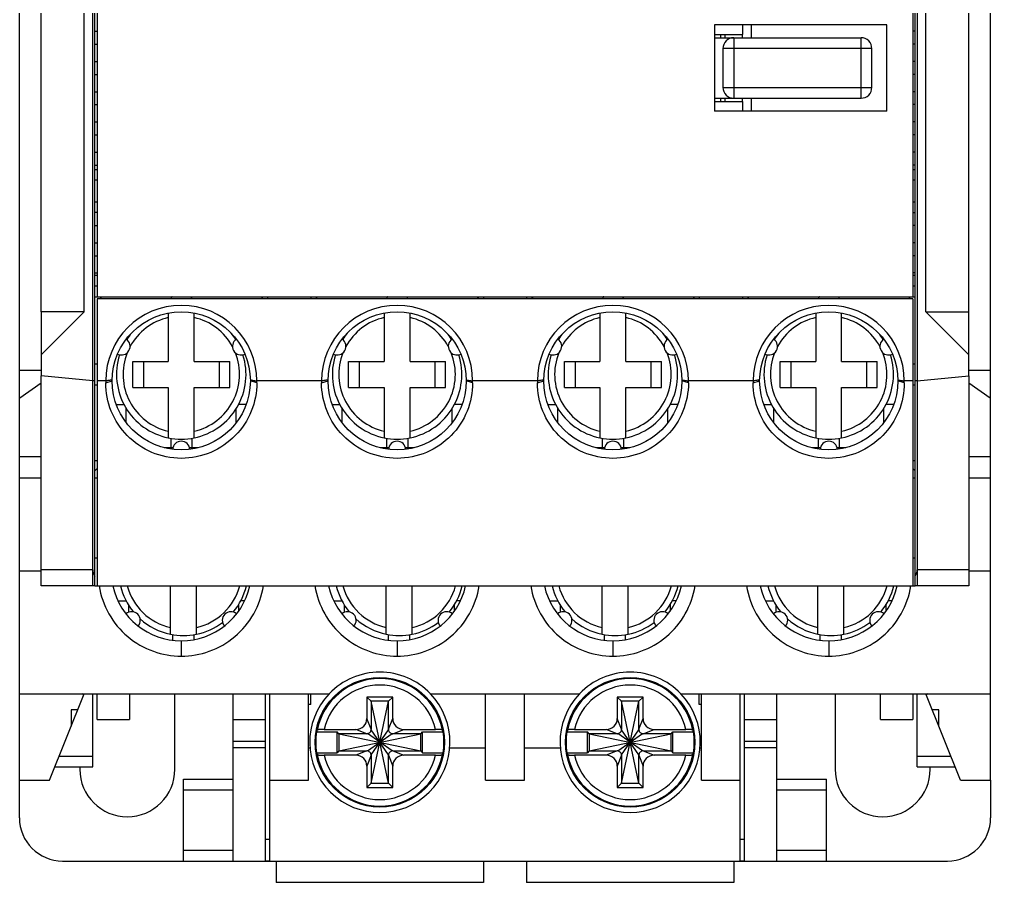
# Model space of a CAD drawing. Header units: millimetres. Extents: x 0 to 45, y 0 to 75.5.
# Drawn here: x 0 to 45, y 0 to 40 of the extents above; entities that cross this region are included whole.
import ezdxf

# ---------------------------------------------------------------- set-up
doc = ezdxf.new("R2010")
doc.units = ezdxf.units.MM
for name, color, linetype in [('BOBBIN_DC_12_BL11', 7, 'Continuous'), ('CASE_UA4_CHANGE_BL0', 7, 'Continuous'), ('CASE_UA4_OPEN_BL1', 7, 'Continuous'), ('CONTACT_FIXED_AU_2_BL19', 7, 'Continuous'), ('CONTACT_FIXED_AU_2_BL41', 7, 'Continuous'), ('COVER_MAIN_NEW_UA4_BL7', 7, 'Continuous'), ('COVER_TOP_12_EXP_BL24', 7, 'Continuous'), ('COVER_UA4_CHANGE_BL55', 7, 'Continuous'), ('CROSSBAR_UA4_OPEN_BL32', 7, 'Continuous'), ('FRAME_LOWER_DC_12_BL3', 7, 'Continuous'), ('FRAME_UPPER_9_BL27', 7, 'Continuous'), ('M35_LUG_BL70', 7, 'Continuous'), ('M35_LUG_BL73', 7, 'Continuous'), ('M35_LUG_SCREW_BL75', 7, 'Continuous'), ('M35_LUG_SCREW_BL76', 7, 'Continuous'), ('SCREW_M3L5_BL10', 7, 'Continuous'), ('SCREW_M3L5_BL16', 7, 'Continuous'), ('SCREW_M3L5_BL17', 7, 'Continuous'), ('SCREW_M3L5_BL23', 7, 'Continuous'), ('SCREW_M3L5_BL44', 7, 'Continuous'), ('SCREW_M3L5_BL50', 7, 'Continuous'), ('SCREW_M3L5_BL66', 7, 'Continuous'), ('SCREW_M3L5_BL68', 7, 'Continuous')]:
    doc.layers.add(name, color=color, linetype=linetype)

msp = doc.modelspace()

# ---------------------------------------------------------------- linework, layer by layer
at = {"color": 7, "linetype": 'Continuous'}
for p, q in [((42, 26.45), (44, 26.45)), ((44, 24.45), (42, 26.45)), ((44, 24.45), (44, 26.45))]:
    msp.add_line(p, q, dxfattribs=at)
at = {"layer": 'BOBBIN_DC_12_BL11', "color": 7, "linetype": 'Continuous'}
for p, q in [((13.5, 8.25), (13.5, 8.75)), ((31.5, 8.25), (31.5, 8.75)), ((13.5, 8.25), (13.4, 8.25)), ((31.6, 8.25), (31.5, 8.25)), ((13.4, 6.25), (13.46, 6.25)), ((19.94, 6.25), (21.6, 6.25)), ((23.4, 6.25), (25.06, 6.25)), ((31.54, 6.25), (31.6, 6.25)), ((11.6, 1), (11.6, 4.75)), ((33.4, 1), (33.4, 4.75)), ((11.6, 1), (33.4, 1))]:
    msp.add_line(p, q, dxfattribs=at)
for centre in [(16.7, 6.5), (28.3, 6.5)]:
    msp.add_circle(centre, 3, dxfattribs=at)
for centre in [(16.7, 6.5), (28.3, 6.5)]:
    msp.add_arc(centre, 3.25, 136.1869, 43.8131, dxfattribs=at)
at = {"layer": 'CASE_UA4_CHANGE_BL0', "color": 7, "linetype": 'Continuous'}
for p, q in [((3.5, 14.198), (3.5, 61.302)), ((41.5, 14.198), (41.5, 61.302)), ((3.4, 14.495), (3.4, 61.005)), ((41.6, 61.005), (41.6, 14.495)), ((1, 26.45), (1, 49.05)), ((3, 26.45), (3, 49.05)), ((42, 26.45), (42, 49.05)), ((44, 26.45), (44, 49.05)), ((33.5, 39.75), (33.5, 39.3)), ((32.2, 39.3), (33.5, 39.3)), ((33.5, 39.15), (33.5, 39.3)), ((32.2, 36.2), (33.5, 36.2)), ((33.5, 36.2), (33.5, 36.35)), ((33.5, 36.2), (33.5, 35.75)), ((3.5, 33.05), (3.6, 33.05)), ((41.4, 33.05), (41.5, 33.05)), ((3.6, 32.55), (3.5, 32.55)), ((41.5, 32.55), (41.4, 32.55)), ((3.5, 31.55), (3.6, 31.55)), ((41.4, 31.55), (41.5, 31.55)), ((3.6, 31.05), (3.5, 31.05)), ((41.4, 31.05), (41.5, 31.05)), ((3.5, 28.15), (3.6, 28.15)), ((41.4, 28.15), (41.5, 28.15)), ((3.5, 27.65), (3.6, 27.65)), ((41.4, 27.65), (41.5, 27.65)), ((3.5, 27.15), (3.6, 27.15)), ((11.5, 27.15), (11.5, 27.05)), ((13.5, 27.15), (13.5, 27.05)), ((21.5, 27.15), (21.5, 27.05)), ((23.5, 27.15), (23.5, 27.05)), ((31.5, 27.15), (31.5, 27.05)), ((33.5, 27.15), (33.5, 27.05)), ((41.4, 27.15), (41.5, 27.15)), ((3, 26.45), (1, 26.45)), ((1, 24.45), (3, 26.45)), ((42, 26.45), (44, 26.45)), ((44, 24.45), (42, 26.45)), ((1, 24.45), (1, 23.481)), ((44, 23.481), (44, 24.45)), ((1, 14.495), (1, 23.481)), ((3.4, 23.25), (1, 23.481)), ((41.6, 23.25), (44, 23.481)), ((44, 23.481), (44, 14.495)), ((3.5, 23.25), (3.4, 23.25)), ((41.6, 23.25), (41.5, 23.25)), ((3.6, 19.176), (3.5, 19.079)), ((41.5, 19.079), (41.4, 19.176)), ((3.4, 14.495), (1, 14.495)), ((44, 14.495), (41.6, 14.495))]:
    msp.add_line(p, q, dxfattribs=at)
at = {"layer": 'CASE_UA4_CHANGE_BL0', "color": 4, "linetype": 'Continuous'}
for p, q in [((1, 26.45), (1, 24.45)), ((44, 24.45), (44, 26.45))]:
    msp.add_line(p, q, dxfattribs=at)
at = {"layer": 'CASE_UA4_CHANGE_BL0', "color": 7, "linetype": 'Continuous'}
for centre, major_axis, start_param, end_param in [((5.287, 14.75), (1.879, 0.342), 3.050835, 3.377867), ((39.713, 14.75), (1.879, -0.342), 6.046911, 0.090757)]:
    msp.add_ellipse(centre, major_axis=major_axis, ratio=0.500111, start_param=start_param, end_param=end_param, dxfattribs=at)
at = {"layer": 'CASE_UA4_OPEN_BL1', "color": 7, "linetype": 'Continuous'}
for p, q in [((3.4, 13.75), (3.4, 61.75)), ((41.6, 61.75), (41.6, 13.75)), ((3.5, 23.25), (3.5, 52.25)), ((41.5, 23.25), (41.5, 52.25)), ((1, 26.45), (1, 49.05)), ((3, 26.45), (3, 49.05)), ((42, 26.45), (42, 49.05)), ((44, 26.45), (44, 49.05)), ((33.5, 39.15), (33.5, 39.3)), ((33.5, 36.2), (33.5, 36.35)), ((3.5, 33.05), (3.6, 33.05)), ((41.4, 33.05), (41.5, 33.05)), ((3.6, 32.55), (3.5, 32.55)), ((41.5, 32.55), (41.4, 32.55)), ((3.5, 31.55), (3.6, 31.55)), ((41.4, 31.55), (41.5, 31.55)), ((3.6, 31.05), (3.5, 31.05)), ((41.4, 31.05), (41.5, 31.05)), ((3.5, 28.15), (3.6, 28.15)), ((41.4, 28.15), (41.5, 28.15)), ((3.5, 27.65), (3.6, 27.65)), ((41.4, 27.65), (41.5, 27.65)), ((3.5, 27.15), (3.6, 27.15)), ((11.5, 27.15), (11.5, 27.05)), ((13.5, 27.15), (13.5, 27.05)), ((21.5, 27.15), (21.5, 27.05)), ((23.5, 27.15), (23.5, 27.05)), ((31.5, 27.15), (31.5, 27.05)), ((33.5, 27.15), (33.5, 27.05)), ((41.4, 27.15), (41.5, 27.15)), ((3, 26.45), (1, 26.45)), ((1, 24.45), (3, 26.45)), ((42, 26.45), (44, 26.45)), ((44, 24.45), (42, 26.45)), ((1, 24.45), (1, 23.481)), ((44, 23.481), (44, 24.45)), ((1, 13.75), (1, 23.481)), ((3.4, 23.25), (1, 23.481)), ((41.6, 23.25), (44, 23.481)), ((44, 23.481), (44, 13.75)), ((3.5, 23.25), (3.4, 23.25)), ((3.5, 13.75), (3.5, 23.25)), ((41.6, 23.25), (41.5, 23.25)), ((41.5, 13.75), (41.5, 23.25)), ((3.6, 19.176), (3.5, 19.079)), ((41.5, 19.079), (41.4, 19.176)), ((3.5, 13.75), (1, 13.75)), ((44, 13.75), (41.5, 13.75))]:
    msp.add_line(p, q, dxfattribs=at)
at = {"layer": 'CASE_UA4_OPEN_BL1', "color": 4, "linetype": 'Continuous'}
for p, q in [((1, 26.45), (1, 24.45)), ((44, 24.45), (44, 26.45))]:
    msp.add_line(p, q, dxfattribs=at)
at = {"layer": 'CONTACT_FIXED_AU_2_BL19', "color": 7, "linetype": 'Continuous'}
for p, q in [((3.5, 24.04), (3.6, 24.04)), ((3.5, 23.06), (3.6, 23.06))]:
    msp.add_line(p, q, dxfattribs=at)
msp.add_arc((3.6, 20.05), 0.5, -101.5447, -90, dxfattribs=at)
at = {"layer": 'CONTACT_FIXED_AU_2_BL41', "color": 7, "linetype": 'Continuous'}
for p, q in [((41.4, 24.04), (41.5, 24.04)), ((41.4, 23.06), (41.5, 23.06))]:
    msp.add_line(p, q, dxfattribs=at)
msp.add_arc((41.4, 20.05), 0.5, -90, -78.4553, dxfattribs=at)
at = {"layer": 'COVER_MAIN_NEW_UA4_BL7', "color": 7, "linetype": 'Continuous'}
for p, q in [((3.6, 27.05), (3.6, 13.75)), ((41.4, 27.05), (3.6, 27.05)), ((41.4, 27.05), (41.4, 13.75)), ((4, 23.25), (3.6, 23.25)), ((4, 23.16), (4.3, 23.25)), ((11, 23.16), (10.7, 23.25)), ((14, 23.25), (11, 23.25)), ((14, 23.16), (14.3, 23.25)), ((21, 23.16), (20.7, 23.25)), ((24, 23.25), (21, 23.25)), ((24, 23.16), (24.3, 23.25)), ((31, 23.16), (30.7, 23.25)), ((34, 23.25), (31, 23.25)), ((34, 23.16), (34.3, 23.25)), ((41, 23.16), (40.7, 23.25)), ((41.4, 23.25), (41, 23.25)), ((3.5, 15.05), (3.6, 15.05)), ((41.4, 15.05), (41.5, 15.05)), ((3.5, 13.75), (41.5, 13.75))]:
    msp.add_line(p, q, dxfattribs=at)
for centre in [(7.5, 23.25), (17.5, 23.25), (27.5, 23.25), (37.5, 23.25)]:
    msp.add_circle(centre, 3.2, dxfattribs=at)
for centre, radius, start, end in [((7.5, 23.25), 3.5, 0, 180), ((17.5, 23.25), 3.5, 0, 180), ((27.5, 23.25), 3.5, 0, 180), ((37.5, 23.25), 3.5, 0, 180), ((4.729, 24.85), 0.4, -116.4167, 56.4167), ((10.271, 24.85), 0.4, 123.5833, -63.5833), ((14.729, 24.85), 0.4, -116.4167, 56.4167), ((20.271, 24.85), 0.4, 123.5833, -63.5833), ((24.729, 24.85), 0.4, -116.4167, 56.4167), ((30.271, 24.85), 0.4, 123.5833, -63.5833), ((34.729, 24.85), 0.4, -116.4167, 56.4167), ((40.271, 24.85), 0.4, 123.5833, -63.5833), ((7.556, 23.159), 3.556, 178.5301, 179.9856), ((3.07, 30.748), 7.557, -80.8952, -80.631), ((11.805, 29.993), 6.792, -99.3702, -99.0763), ((7.436, 23.158), 3.564, 0.0266, 1.479), ((17.557, 23.159), 3.556, 178.5301, 179.9856), ((13.07, 30.748), 7.557, -80.8952, -80.631), ((21.805, 29.993), 6.792, -99.3702, -99.0763), ((17.436, 23.158), 3.564, 0.0266, 1.479), ((27.557, 23.159), 3.556, 178.5301, 179.9856), ((23.07, 30.748), 7.557, -80.8952, -80.631), ((31.805, 29.993), 6.792, -99.3702, -99.0763), ((27.436, 23.158), 3.564, 0.0266, 1.479), ((37.557, 23.159), 3.556, 178.5301, 179.9856), ((33.07, 30.748), 7.557, -80.8952, -80.631), ((41.805, 29.993), 6.792, -99.3702, -99.0763), ((37.436, 23.158), 3.564, 0.0266, 1.479), ((7.5, 20.05), 0.4, 3.5833, 176.4167), ((17.5, 20.05), 0.4, 3.5833, 176.4167), ((27.5, 20.05), 0.4, 3.5833, 176.4167), ((37.5, 20.05), 0.4, 3.5833, 176.4167)]:
    msp.add_arc(centre, radius, start, end, dxfattribs=at)
for points, knots in [([(11, 23.16), (11.001, 22.714), (10.824, 21.808), (10.064, 20.645), (8.898, 19.849), (7.5, 19.565), (6.102, 19.849), (4.936, 20.646), (4.176, 21.808), (3.999, 22.714), (4, 23.16)], [0, 0, 0, 0, 0.122408, 0.246261, 0.372299, 0.500001, 0.627702, 0.753741, 0.877593, 1, 1, 1, 1]), ([(4.266, 23.287), (4.244, 23.283), (4.2, 23.276), (4.133, 23.265), (4.067, 23.257), (4.022, 23.253), (4, 23.25)], [0, 0, 0, 0, 0.250486, 0.500939, 0.750565, 1, 1, 1, 1]), ([(10.734, 23.287), (10.756, 23.283), (10.8, 23.276), (10.867, 23.265), (10.933, 23.257), (10.978, 23.253), (11, 23.25)], [0, 0, 0, 0, 0.250475, 0.500926, 0.750559, 1, 1, 1, 1]), ([(21, 23.16), (21.001, 22.714), (20.824, 21.808), (20.064, 20.645), (18.898, 19.849), (17.5, 19.565), (16.102, 19.849), (14.936, 20.646), (14.176, 21.808), (13.999, 22.714), (14, 23.16)], [0, 0, 0, 0, 0.122408, 0.246261, 0.372299, 0.500001, 0.627702, 0.753741, 0.877593, 1, 1, 1, 1]), ([(14.266, 23.287), (14.244, 23.283), (14.2, 23.276), (14.133, 23.265), (14.067, 23.257), (14.022, 23.253), (14, 23.25)], [0, 0, 0, 0, 0.250486, 0.500939, 0.750565, 1, 1, 1, 1]), ([(20.734, 23.287), (20.756, 23.283), (20.8, 23.276), (20.867, 23.265), (20.933, 23.257), (20.978, 23.253), (21, 23.25)], [0, 0, 0, 0, 0.250475, 0.500926, 0.750559, 1, 1, 1, 1]), ([(31, 23.16), (31.001, 22.714), (30.824, 21.808), (30.064, 20.645), (28.898, 19.849), (27.5, 19.565), (26.102, 19.849), (24.936, 20.646), (24.176, 21.808), (23.999, 22.714), (24, 23.16)], [0, 0, 0, 0, 0.122408, 0.246261, 0.372299, 0.500001, 0.627702, 0.753741, 0.877593, 1, 1, 1, 1]), ([(24.266, 23.287), (24.244, 23.283), (24.2, 23.276), (24.133, 23.265), (24.067, 23.257), (24.022, 23.253), (24, 23.25)], [0, 0, 0, 0, 0.250486, 0.500939, 0.750565, 1, 1, 1, 1]), ([(30.734, 23.287), (30.756, 23.283), (30.8, 23.276), (30.867, 23.265), (30.933, 23.257), (30.978, 23.253), (31, 23.25)], [0, 0, 0, 0, 0.250475, 0.500926, 0.750559, 1, 1, 1, 1]), ([(41, 23.16), (41.001, 22.714), (40.824, 21.808), (40.064, 20.645), (38.898, 19.849), (37.5, 19.565), (36.102, 19.849), (34.936, 20.646), (34.176, 21.808), (33.999, 22.714), (34, 23.16)], [0, 0, 0, 0, 0.122408, 0.246261, 0.372299, 0.500001, 0.627702, 0.753741, 0.877593, 1, 1, 1, 1]), ([(34.266, 23.287), (34.244, 23.283), (34.2, 23.276), (34.133, 23.265), (34.067, 23.257), (34.022, 23.253), (34, 23.25)], [0, 0, 0, 0, 0.250486, 0.500939, 0.750565, 1, 1, 1, 1]), ([(40.734, 23.287), (40.756, 23.283), (40.8, 23.276), (40.867, 23.265), (40.933, 23.257), (40.978, 23.253), (41, 23.25)], [0, 0, 0, 0, 0.250475, 0.500926, 0.750559, 1, 1, 1, 1])]:
    msp.add_open_spline(points, degree=3, knots=knots, dxfattribs=at)
at = {"layer": 'COVER_TOP_12_EXP_BL24', "color": 7, "linetype": 'Continuous'}
for p, q in [((0, 8.75), (0, 66.75)), ((45, 8.75), (45, 66.75)), ((3.5, 39.45), (3.6, 39.45)), ((32.7, 39.15), (32.7, 39.3)), ((41.5, 39.45), (41.4, 39.45)), ((3.5, 38.85), (3.6, 38.85)), ((41.5, 38.85), (41.4, 38.85)), ((3.5, 38.05), (3.6, 38.05)), ((41.5, 38.05), (41.4, 38.05)), ((3.5, 37.45), (3.6, 37.45)), ((41.5, 37.45), (41.4, 37.45)), ((3.5, 36.65), (3.6, 36.65)), ((41.5, 36.65), (41.4, 36.65)), ((3.5, 36.05), (3.6, 36.05)), ((32.7, 36.2), (32.7, 36.35)), ((41.5, 36.05), (41.4, 36.05)), ((3.5, 35.25), (3.6, 35.25)), ((41.5, 35.25), (41.4, 35.25)), ((3.5, 34.65), (3.6, 34.65)), ((41.5, 34.65), (41.4, 34.65)), ((3.5, 33.85), (3.6, 33.85)), ((41.5, 33.85), (41.4, 33.85)), ((3.5, 33.25), (3.6, 33.25)), ((41.5, 33.25), (41.4, 33.25)), ((3.5, 30.45), (3.6, 30.45)), ((41.5, 30.45), (41.4, 30.45)), ((3.5, 29.65), (3.6, 29.65)), ((41.5, 29.65), (41.4, 29.65)), ((3.5, 29.05), (3.6, 29.05)), ((41.5, 29.05), (41.4, 29.05)), ((3.5, 28.25), (3.6, 28.25)), ((41.5, 28.25), (41.4, 28.25)), ((0, 23.74), (1, 23.74)), ((44, 23.74), (45, 23.74)), ((1, 23.147), (0.014, 22.45)), ((44.986, 22.45), (44, 23.147)), ((0, 22.45), (0.014, 22.45)), ((44.986, 22.45), (45, 22.45)), ((0, 19.75), (1, 19.75)), ((44, 19.75), (45, 19.75)), ((0, 18.75), (1, 18.75)), ((3.5, 18.75), (3.6, 18.75)), ((41.4, 18.75), (41.5, 18.75)), ((44, 18.75), (45, 18.75)), ((0, 14.45), (1, 14.45)), ((44, 14.45), (45, 14.45)), ((7.5, 11.2), (7.5, 10.496)), ((17.5, 11.2), (17.5, 10.496)), ((27.5, 11.2), (27.5, 10.496)), ((37.5, 11.2), (37.5, 10.496)), ((0, 8.75), (14.355, 8.75)), ((19.045, 8.75), (25.955, 8.75)), ((30.645, 8.75), (45, 8.75))]:
    msp.add_line(p, q, dxfattribs=at)
for centre, radius, start, end in [((7.5, 14.45), 3.25, -167.5538, -12.4462), ((17.5, 14.45), 3.25, -167.5538, -12.4462), ((27.5, 14.45), 3.25, -167.5538, -12.4462), ((37.5, 14.45), 3.25, -167.5538, -12.4462), ((5.202, 12.152), 0.4, -41.4719, 131.4719), ((9.798, 12.152), 0.4, 48.5281, -138.5281), ((15.202, 12.152), 0.4, -41.4719, 131.4719), ((19.798, 12.152), 0.4, 48.5281, -138.5281), ((25.202, 12.152), 0.4, -41.4719, 131.4719), ((29.798, 12.152), 0.4, 48.5281, -138.5281), ((35.202, 12.152), 0.4, -41.4719, 131.4719), ((39.798, 12.152), 0.4, 48.5281, -138.5281), ((16.7, 6.5), 3.25, 43.8131, 136.1869), ((28.3, 6.5), 3.25, 43.8131, 136.1869)]:
    msp.add_arc(centre, radius, start, end, dxfattribs=at)
for points, knots in [([(3.696, 13.75), (3.767, 13.299), (4.073, 12.415), (4.966, 11.339), (6.161, 10.652), (7.062, 10.495), (7.5, 10.495)], [0, 0, 0, 0, 0.252381, 0.505318, 0.757687, 1, 1, 1, 1]), ([(7.5, 10.495), (7.938, 10.495), (8.839, 10.652), (10.035, 11.339), (10.927, 12.415), (11.233, 13.299), (11.304, 13.75)], [0, 0, 0, 0, 0.242398, 0.494772, 0.747642, 1, 1, 1, 1]), ([(13.696, 13.75), (13.767, 13.299), (14.073, 12.415), (14.966, 11.339), (16.161, 10.652), (17.062, 10.495), (17.5, 10.495)], [0, 0, 0, 0, 0.252381, 0.505318, 0.757687, 1, 1, 1, 1]), ([(17.5, 10.495), (17.938, 10.495), (18.839, 10.652), (20.035, 11.339), (20.927, 12.415), (21.233, 13.299), (21.304, 13.75)], [0, 0, 0, 0, 0.242398, 0.494772, 0.747642, 1, 1, 1, 1]), ([(23.696, 13.75), (23.767, 13.299), (24.073, 12.415), (24.966, 11.339), (26.161, 10.652), (27.062, 10.495), (27.5, 10.495)], [0, 0, 0, 0, 0.252381, 0.505318, 0.757687, 1, 1, 1, 1]), ([(27.5, 10.495), (27.938, 10.495), (28.839, 10.652), (30.035, 11.339), (30.927, 12.415), (31.233, 13.299), (31.304, 13.75)], [0, 0, 0, 0, 0.242398, 0.494772, 0.747642, 1, 1, 1, 1]), ([(33.696, 13.75), (33.767, 13.299), (34.073, 12.415), (34.966, 11.339), (36.161, 10.652), (37.062, 10.495), (37.5, 10.495)], [0, 0, 0, 0, 0.252381, 0.505318, 0.757687, 1, 1, 1, 1]), ([(37.5, 10.495), (37.938, 10.495), (38.839, 10.652), (40.035, 11.339), (40.927, 12.415), (41.233, 13.299), (41.304, 13.75)], [0, 0, 0, 0, 0.242398, 0.494772, 0.747642, 1, 1, 1, 1])]:
    msp.add_open_spline(points, degree=3, knots=knots, dxfattribs=at)
at = {"layer": 'COVER_UA4_CHANGE_BL55', "color": 7, "linetype": 'Continuous'}
for p, q in [((3.6, 48.35), (3.6, 27.15)), ((41.4, 48.35), (41.4, 27.15)), ((40.2, 39.75), (32.2, 39.75)), ((32.2, 39.75), (32.2, 35.75)), ((40.2, 35.75), (40.2, 39.75)), ((40.2, 35.75), (32.2, 35.75)), ((3.6, 27.15), (41.4, 27.15))]:
    msp.add_line(p, q, dxfattribs=at)
at = {"layer": 'CROSSBAR_UA4_OPEN_BL32', "color": 7, "linetype": 'Continuous'}
for p, q in [((33.9, 39.75), (33.9, 39.15)), ((32.2, 39.15), (39, 39.15)), ((33.1, 39.15), (33.1, 36.35)), ((39, 36.35), (39, 39.15)), ((39.5, 38.65), (32.6, 38.65)), ((32.6, 38.65), (32.6, 36.85)), ((39.5, 36.85), (39.5, 38.65)), ((32.6, 36.85), (39.5, 36.85)), ((32.2, 36.35), (39, 36.35)), ((33.9, 36.35), (33.9, 35.75))]:
    msp.add_line(p, q, dxfattribs=at)
for centre, start, end in [((33.1, 38.65), 90, 180), ((39, 38.65), 0, 90), ((33.1, 36.85), 180, -90), ((39, 36.85), -90, 0)]:
    msp.add_arc(centre, 0.5, start, end, dxfattribs=at)
at = {"layer": 'FRAME_LOWER_DC_12_BL3', "color": 7, "linetype": 'Continuous'}
for p, q in [((3.6, 7.55), (3.6, 8.75)), ((5.1, 8.75), (5.1, 7.55)), ((7.2, 5.25), (7.2, 8.75)), ((9.9, 1), (9.9, 8.75)), ((11.4, 1), (11.4, 8.75)), ((33.6, 1), (33.6, 8.75)), ((35.1, 1), (35.1, 8.75)), ((37.8, 8.75), (37.8, 5.25)), ((39.9, 7.55), (39.9, 8.75)), ((41.4, 8.75), (41.4, 7.55)), ((3.6, 7.55), (5.1, 7.55)), ((9.9, 7.55), (11.4, 7.55)), ((33.6, 7.55), (35.1, 7.55)), ((39.9, 7.55), (41.4, 7.55)), ((9.9, 6.55), (11.4, 6.55)), ((33.6, 6.55), (35.1, 6.55)), ((11.4, 6.25), (9.9, 6.25)), ((35.1, 6.25), (33.6, 6.25)), ((2.8, 5.363), (2.8, 5.25)), ((42.2, 5.25), (42.2, 5.363)), ((0, 3), (0, 4.75)), ((7.6, 4.8), (9.9, 4.8)), ((7.6, 1), (7.6, 4.8)), ((35.1, 4.8), (37.4, 4.8)), ((37.4, 1), (37.4, 4.8)), ((45, 4.75), (45, 3)), ((7.6, 4.3), (9.9, 4.3)), ((35.1, 4.3), (37.4, 4.3)), ((11.6, 2), (11.4, 2)), ((33.6, 2), (33.4, 2)), ((7.6, 1.5), (9.9, 1.5)), ((35.1, 1.5), (37.4, 1.5)), ((2, 1), (11.6, 1)), ((11.9, 1), (11.9, 0)), ((21.5, 1), (21.5, 0)), ((23.5, 1), (23.5, 0)), ((33.1, 1), (33.1, 0)), ((33.4, 1), (43, 1)), ((21.5, 0), (11.9, 0)), ((33.1, 0), (23.5, 0))]:
    msp.add_line(p, q, dxfattribs=at)
for centre, radius, start, end in [((5, 5.25), 2.2, 180, 0), ((40, 5.25), 2.2, 180, 0), ((2, 3), 2, 180, -90), ((43, 3), 2, -90, 0)]:
    msp.add_arc(centre, radius, start, end, dxfattribs=at)
at = {"layer": 'FRAME_UPPER_9_BL27', "color": 7, "linetype": 'Continuous'}
for p, q in [((32.5, 39.15), (32.5, 39.3)), ((32.5, 36.2), (32.5, 36.35)), ((0, 4.75), (0, 8.75)), ((1.4, 4.75), (3, 8.75)), ((2.983, 8.708), (2.9, 8.75)), ((3.4, 5.363), (3.4, 8.75)), ((11.6, 4.75), (11.6, 8.75)), ((13.4, 4.75), (13.4, 8.75)), ((21.6, 4.75), (21.6, 8.75)), ((23.4, 4.75), (23.4, 8.75)), ((31.6, 4.75), (31.6, 8.75)), ((33.4, 4.75), (33.4, 8.75)), ((41.6, 5.363), (41.6, 8.75)), ((43.6, 4.75), (42, 8.75)), ((42.1, 8.75), (42.017, 8.708)), ((45, 4.75), (45, 8.75)), ((2.7, 8), (2.4, 8)), ((2.4, 8), (2.4, 7.25)), ((42.6, 8), (42.3, 8)), ((42.6, 7.25), (42.6, 8)), ((1.845, 5.863), (3.4, 5.863)), ((41.6, 5.863), (43.155, 5.863)), ((1.646, 5.363), (3.4, 5.363)), ((41.6, 5.363), (43.354, 5.363)), ((0, 4.75), (1.4, 4.75)), ((11.6, 4.75), (13.4, 4.75)), ((21.6, 4.75), (23.4, 4.75)), ((31.6, 4.75), (33.4, 4.75)), ((43.6, 4.75), (45, 4.75))]:
    msp.add_line(p, q, dxfattribs=at)
at = {"layer": 'FRAME_UPPER_9_BL27', "color": 40, "linetype": 'Continuous'}
for p, q in [((11.6, 1), (11.4, 1)), ((33.6, 1), (33.4, 1))]:
    msp.add_line(p, q, dxfattribs=at)
at = {"layer": 'M35_LUG_BL70', "color": 7, "linetype": 'Continuous'}
for p, q in [((18.355, 9), (18.322, 9)), ((18.355, 4), (18.322, 4))]:
    msp.add_line(p, q, dxfattribs=at)
at = {"layer": 'M35_LUG_BL73', "color": 7, "linetype": 'Continuous'}
for p, q in [((29.955, 9), (29.922, 9)), ((29.955, 4), (29.922, 4))]:
    msp.add_line(p, q, dxfattribs=at)
at = {"layer": 'M35_LUG_SCREW_BL75', "color": 7, "linetype": 'Continuous'}
for p, q in [((28.9, 8.6), (27.7, 8.6)), ((27.9, 8.4), (27.7, 8.6)), ((27.7, 8.6), (27.7, 7.605)), ((28.7, 8.4), (28.9, 8.6)), ((28.9, 7.605), (28.9, 8.6)), ((28.7, 8.4), (27.9, 8.4)), ((28.7, 4.6), (27.9, 8.4)), ((27.9, 8.4), (27.9, 7.102)), ((27.9, 4.6), (28.7, 8.4)), ((28.7, 7.102), (28.7, 8.4)), ((27.9, 7.102), (27.7, 7.605)), ((28.7, 7.102), (28.9, 7.605)), ((25.37, 6.98), (26.32, 6.98)), ((25.716, 7.1), (27.195, 7.1)), ((26.4, 6.9), (26.32, 6.98)), ((26.32, 6.02), (26.32, 6.98)), ((26.4, 6.1), (30.2, 6.9)), ((27.698, 6.9), (26.4, 6.9)), ((26.4, 6.9), (30.2, 6.1)), ((26.4, 6.9), (26.4, 6.1)), ((27.698, 6.9), (27.195, 7.1)), ((28.878, 6.098), (27.722, 6.902)), ((27.722, 6.098), (28.878, 6.902)), ((28.702, 5.922), (27.898, 7.078)), ((27.898, 5.922), (28.702, 7.078)), ((28.902, 6.9), (29.405, 7.1)), ((30.2, 6.9), (28.902, 6.9)), ((29.405, 7.1), (30.884, 7.1)), ((30.2, 6.9), (30.28, 6.98)), ((30.2, 6.1), (30.2, 6.9)), ((30.28, 6.98), (31.23, 6.98)), ((30.28, 6.02), (30.28, 6.98)), ((25.37, 6.02), (26.32, 6.02)), ((27.195, 5.9), (25.716, 5.9)), ((26.4, 6.1), (26.32, 6.02)), ((26.4, 6.1), (27.698, 6.1)), ((27.698, 6.1), (27.195, 5.9)), ((27.9, 5.898), (27.7, 5.395)), ((27.9, 5.898), (27.9, 4.6)), ((28.7, 5.898), (28.9, 5.395)), ((28.7, 4.6), (28.7, 5.898)), ((28.902, 6.1), (30.2, 6.1)), ((28.902, 6.1), (29.405, 5.9)), ((30.884, 5.9), (29.405, 5.9)), ((30.2, 6.1), (30.28, 6.02)), ((30.28, 6.02), (31.23, 6.02)), ((27.7, 5.395), (27.7, 4.4)), ((28.9, 4.4), (28.9, 5.395)), ((27.9, 4.6), (27.7, 4.4)), ((27.9, 4.6), (28.7, 4.6)), ((28.7, 4.6), (28.9, 4.4)), ((27.7, 4.4), (28.9, 4.4))]:
    msp.add_line(p, q, dxfattribs=at)
msp.add_circle((28.3, 6.5), 2.986, dxfattribs=at)
for radius, start, end in [(2.953, 11.1405, 168.8595), (2.653, 13.0719, 166.9281), (2.969, 170.6948, -170.6948), (2.969, -9.3052, 9.3052), (2.953, -168.8595, -11.1405), (2.653, -166.9281, -13.0719)]:
    msp.add_arc((28.3, 6.5), radius, start, end, dxfattribs=at)
for centre, major_axis, ratio, start_param, end_param in [((27.161, 7.639), (-0.393, 0.393), 0.939231, 2.387521, 3.895664), ((29.439, 7.639), (0.393, 0.393), 0.939231, 2.387521, 3.895664), ((28.3, 5.95), (0, 3.148), 0.984648, 1.207061, 1.237654), ((27.529, 7.357), (-0.245, 0.438), 0.531052, 2.852776, 2.937533), ((27.443, 7.271), (0.438, -0.245), 0.531052, 0.20406, 0.288816), ((29.157, 7.271), (0.438, 0.245), 0.531052, 2.852776, 2.937533), ((29.071, 7.357), (0.245, 0.438), 0.531052, 3.345652, 3.430409), ((28.3, 5.95), (0, 3.148), 0.984648, 5.045532, 5.076124), ((28.3, 7.05), (0, 3.148), 0.984648, 1.903939, 1.934532), ((27.161, 5.361), (-0.393, -0.393), 0.939231, 2.387521, 3.895664), ((27.529, 5.643), (0.245, 0.438), 0.531052, 0.20406, 0.288816), ((27.443, 5.729), (0.438, 0.245), 0.531052, 5.994369, 6.079126), ((29.157, 5.729), (0.438, -0.245), 0.531052, 3.345652, 3.430409), ((29.071, 5.643), (-0.245, 0.438), 0.531052, 5.994369, 6.079126), ((29.439, 5.361), (0.393, -0.393), 0.939231, 2.387521, 3.895664), ((28.3, 7.05), (0, 3.148), 0.984648, 4.348653, 4.379246)]:
    msp.add_ellipse(centre, major_axis=major_axis, ratio=ratio, start_param=start_param, end_param=end_param, dxfattribs=at)
for points, knots in [([(25.716, 7.1), (25.677, 7.1), (25.605, 7.099), (25.52, 7.094), (25.464, 7.088), (25.433, 7.083), (25.415, 7.078), (25.404, 7.074), (25.403, 7.071)], [0, 0, 0, 0, 0.36655, 0.683486, 0.80823, 0.904224, 0.968327, 1, 1, 1, 1]), ([(31.197, 7.071), (31.196, 7.074), (31.185, 7.078), (31.167, 7.083), (31.136, 7.088), (31.08, 7.094), (30.995, 7.099), (30.923, 7.1), (30.884, 7.1)], [0, 0, 0, 0, 0.031673, 0.095776, 0.19177, 0.316514, 0.63345, 1, 1, 1, 1]), ([(25.403, 5.929), (25.404, 5.926), (25.415, 5.922), (25.433, 5.917), (25.464, 5.912), (25.52, 5.906), (25.605, 5.901), (25.677, 5.9), (25.716, 5.9)], [0, 0, 0, 0, 0.031673, 0.095776, 0.19177, 0.316514, 0.63345, 1, 1, 1, 1]), ([(30.884, 5.9), (30.923, 5.9), (30.995, 5.901), (31.08, 5.906), (31.136, 5.912), (31.167, 5.917), (31.185, 5.922), (31.196, 5.926), (31.197, 5.929)], [0, 0, 0, 0, 0.36655, 0.683486, 0.80823, 0.904224, 0.968327, 1, 1, 1, 1])]:
    msp.add_open_spline(points, degree=3, knots=knots, dxfattribs=at)
for points in [[(27.722, 6.902), (27.765, 6.908), (27.849, 6.951), (27.892, 7.035), (27.898, 7.078)], [(28.702, 7.078), (28.708, 7.035), (28.751, 6.951), (28.835, 6.908), (28.878, 6.902)], [(27.898, 5.922), (27.892, 5.965), (27.849, 6.049), (27.765, 6.092), (27.722, 6.098)], [(28.878, 6.098), (28.835, 6.092), (28.751, 6.049), (28.708, 5.965), (28.702, 5.922)]]:
    msp.add_open_spline(points, degree=3, dxfattribs=at)
at = {"layer": 'M35_LUG_SCREW_BL76', "color": 7, "linetype": 'Continuous'}
for p, q in [((17.3, 8.6), (16.1, 8.6)), ((16.3, 8.4), (16.1, 8.6)), ((16.1, 8.6), (16.1, 7.605)), ((17.1, 8.4), (17.3, 8.6)), ((17.3, 7.605), (17.3, 8.6)), ((17.1, 8.4), (16.3, 8.4)), ((17.1, 4.6), (16.3, 8.4)), ((16.3, 8.4), (16.3, 7.102)), ((16.3, 4.6), (17.1, 8.4)), ((17.1, 7.102), (17.1, 8.4)), ((16.3, 7.102), (16.1, 7.605)), ((17.1, 7.102), (17.3, 7.605)), ((13.77, 6.98), (14.72, 6.98)), ((14.116, 7.1), (15.595, 7.1)), ((14.8, 6.9), (14.72, 6.98)), ((14.72, 6.02), (14.72, 6.98)), ((16.098, 6.9), (14.8, 6.9)), ((14.8, 6.9), (18.6, 6.1)), ((14.8, 6.1), (18.6, 6.9)), ((14.8, 6.9), (14.8, 6.1)), ((16.098, 6.9), (15.595, 7.1)), ((17.278, 6.098), (16.122, 6.902)), ((16.122, 6.098), (17.278, 6.902)), ((17.102, 5.922), (16.298, 7.078)), ((16.298, 5.922), (17.102, 7.078)), ((17.302, 6.9), (17.805, 7.1)), ((18.6, 6.9), (17.302, 6.9)), ((17.805, 7.1), (19.284, 7.1)), ((18.6, 6.9), (18.68, 6.98)), ((18.6, 6.1), (18.6, 6.9)), ((18.68, 6.98), (19.63, 6.98)), ((18.68, 6.02), (18.68, 6.98)), ((13.77, 6.02), (14.72, 6.02)), ((15.595, 5.9), (14.116, 5.9)), ((14.8, 6.1), (14.72, 6.02)), ((14.8, 6.1), (16.098, 6.1)), ((16.098, 6.1), (15.595, 5.9)), ((16.3, 5.898), (16.1, 5.395)), ((16.3, 5.898), (16.3, 4.6)), ((17.1, 5.898), (17.3, 5.395)), ((17.1, 4.6), (17.1, 5.898)), ((17.302, 6.1), (18.6, 6.1)), ((17.302, 6.1), (17.805, 5.9)), ((19.284, 5.9), (17.805, 5.9)), ((18.6, 6.1), (18.68, 6.02)), ((18.68, 6.02), (19.63, 6.02)), ((16.1, 5.395), (16.1, 4.4)), ((17.3, 4.4), (17.3, 5.395)), ((16.3, 4.6), (16.1, 4.4)), ((16.3, 4.6), (17.1, 4.6)), ((17.1, 4.6), (17.3, 4.4)), ((16.1, 4.4), (17.3, 4.4))]:
    msp.add_line(p, q, dxfattribs=at)
msp.add_circle((16.7, 6.5), 2.986, dxfattribs=at)
for radius, start, end in [(2.953, 11.1405, 168.8595), (2.653, 13.0719, 166.9281), (2.969, 170.6948, -170.6948), (2.969, -9.3052, 9.3052), (2.953, -168.8595, -11.1405), (2.653, -166.9281, -13.0719)]:
    msp.add_arc((16.7, 6.5), radius, start, end, dxfattribs=at)
for centre, major_axis, ratio, start_param, end_param in [((15.561, 7.639), (-0.393, 0.393), 0.939231, 2.387521, 3.895664), ((17.839, 7.639), (0.393, 0.393), 0.939231, 2.387521, 3.895664), ((16.7, 5.95), (0, 3.148), 0.984648, 1.207061, 1.237654), ((15.929, 7.357), (-0.245, 0.438), 0.531052, 2.852776, 2.937533), ((15.843, 7.271), (0.438, -0.245), 0.531052, 0.20406, 0.288816), ((17.557, 7.271), (0.438, 0.245), 0.531052, 2.852776, 2.937533), ((17.471, 7.357), (0.245, 0.438), 0.531052, 3.345652, 3.430409), ((16.7, 5.95), (0, 3.148), 0.984648, 5.045532, 5.076124), ((16.7, 7.05), (0, 3.148), 0.984648, 1.903939, 1.934532), ((15.561, 5.361), (-0.393, -0.393), 0.939231, 2.387521, 3.895664), ((15.929, 5.643), (0.245, 0.438), 0.531052, 0.20406, 0.288816), ((15.843, 5.729), (0.438, 0.245), 0.531052, 5.994369, 6.079126), ((17.557, 5.729), (0.438, -0.245), 0.531052, 3.345652, 3.430409), ((17.471, 5.643), (-0.245, 0.438), 0.531052, 5.994369, 6.079126), ((17.839, 5.361), (0.393, -0.393), 0.939231, 2.387521, 3.895664), ((16.7, 7.05), (0, 3.148), 0.984648, 4.348653, 4.379246)]:
    msp.add_ellipse(centre, major_axis=major_axis, ratio=ratio, start_param=start_param, end_param=end_param, dxfattribs=at)
for points, knots in [([(14.116, 7.1), (14.077, 7.1), (14.005, 7.099), (13.92, 7.094), (13.864, 7.088), (13.833, 7.083), (13.815, 7.078), (13.804, 7.074), (13.803, 7.071)], [0, 0, 0, 0, 0.36655, 0.683486, 0.80823, 0.904224, 0.968327, 1, 1, 1, 1]), ([(19.597, 7.071), (19.596, 7.074), (19.585, 7.078), (19.567, 7.083), (19.536, 7.088), (19.48, 7.094), (19.395, 7.099), (19.323, 7.1), (19.284, 7.1)], [0, 0, 0, 0, 0.031673, 0.095776, 0.19177, 0.316514, 0.63345, 1, 1, 1, 1]), ([(13.803, 5.929), (13.804, 5.926), (13.815, 5.922), (13.833, 5.917), (13.864, 5.912), (13.92, 5.906), (14.005, 5.901), (14.077, 5.9), (14.116, 5.9)], [0, 0, 0, 0, 0.031673, 0.095776, 0.19177, 0.316514, 0.63345, 1, 1, 1, 1]), ([(19.284, 5.9), (19.323, 5.9), (19.395, 5.901), (19.48, 5.906), (19.536, 5.912), (19.567, 5.917), (19.585, 5.922), (19.596, 5.926), (19.597, 5.929)], [0, 0, 0, 0, 0.36655, 0.683486, 0.80823, 0.904224, 0.968327, 1, 1, 1, 1])]:
    msp.add_open_spline(points, degree=3, knots=knots, dxfattribs=at)
for points in [[(16.122, 6.902), (16.165, 6.908), (16.249, 6.951), (16.292, 7.035), (16.298, 7.078)], [(17.102, 7.078), (17.108, 7.035), (17.151, 6.951), (17.235, 6.908), (17.278, 6.902)], [(16.298, 5.922), (16.292, 5.965), (16.249, 6.049), (16.165, 6.092), (16.122, 6.098)], [(17.278, 6.098), (17.235, 6.092), (17.151, 6.049), (17.108, 5.965), (17.102, 5.922)]]:
    msp.add_open_spline(points, degree=3, dxfattribs=at)
at = {"layer": 'SCREW_M3L5_BL10', "color": 7, "linetype": 'Continuous'}
for p, q in [((3.75, 27.139), (3.75, 27.05)), ((3.75, 27.139), (3.751, 27.131)), ((11.25, 27.139), (11.249, 27.131)), ((11.25, 27.139), (11.25, 27.05)), ((6.9, 26.392), (6.9, 24.15)), ((8.1, 24.15), (8.1, 26.392)), ((5.25, 22.95), (5.25, 24.15)), ((5.25, 24.15), (6.9, 24.15)), ((5.75, 24.15), (5.75, 22.95)), ((8.1, 24.15), (9.75, 24.15)), ((9.25, 24.15), (9.25, 22.95)), ((9.75, 22.95), (9.75, 24.15)), ((5.25, 22.95), (6.9, 22.95)), ((6.9, 22.95), (6.9, 20.611)), ((8.1, 20.611), (8.1, 22.95)), ((8.1, 22.95), (9.75, 22.95)), ((4.495, 22.15), (4.848, 22.15)), ((10.505, 22.15), (10.152, 22.15)), ((4.95, 21.318), (4.95, 21.97)), ((10.05, 21.318), (10.05, 21.97)), ((7.009, 20.591), (7.009, 20.15)), ((7.991, 20.591), (7.991, 20.15)), ((7.114, 20.15), (6.71, 20.15)), ((8.289, 20.15), (7.886, 20.15))]:
    msp.add_line(p, q, dxfattribs=at)
for centre, radius, start, end in [((7.5, 23.55), 2.7, 102.8398, 151.4598), ((7.5, 23.55), 2.7, 28.5402, 77.1602), ((7.5, 23.55), 3, 140.2641, 147.3687), ((7.5, 23.55), 3, 32.6313, 39.7465), ((7.5, 23.55), 3, 162.3403, -101.537), ((7.5, 23.55), 2.7, 158.2263, -102.8398), ((7.5, 23.55), 2.7, -77.1602, 21.7737), ((7.5, 23.55), 3, -78.463, 17.6597), ((7.5, 23.55), 3, -101.537, -78.463), ((7.592, 20.149), 0.583, 179.9289, -174.0554), ((7.408, 20.149), 0.583, -5.9478, 0.0713)]:
    msp.add_arc(centre, radius, start, end, dxfattribs=at)
for points, knots in [([(3.751, 27.131), (3.752, 27.126), (3.757, 27.113), (3.773, 27.086), (3.788, 27.065), (3.799, 27.05)], [0, 0, 0, 0, 0.184213, 0.419071, 1, 1, 1, 1]), ([(7.074, 27.15), (7.06, 27.15), (7.044, 27.131), (7.034, 27.108), (7.025, 27.084), (7.02, 27.064), (7.017, 27.05)], [0, 0, 0, 0, 0.353795, 0.489086, 0.643058, 1, 1, 1, 1]), ([(7.926, 27.15), (7.94, 27.15), (7.956, 27.131), (7.966, 27.108), (7.975, 27.084), (7.98, 27.064), (7.983, 27.05)], [0, 0, 0, 0, 0.353795, 0.489086, 0.643058, 1, 1, 1, 1]), ([(11.249, 27.131), (11.248, 27.126), (11.243, 27.113), (11.227, 27.086), (11.212, 27.065), (11.201, 27.05)], [0, 0, 0, 0, 0.184213, 0.419071, 1, 1, 1, 1])]:
    msp.add_open_spline(points, degree=3, knots=knots, dxfattribs=at)
at = {"layer": 'SCREW_M3L5_BL16', "color": 7, "linetype": 'Continuous'}
for p, q in [((13.75, 27.139), (13.75, 27.05)), ((13.75, 27.139), (13.751, 27.131)), ((21.25, 27.139), (21.249, 27.131)), ((21.25, 27.139), (21.25, 27.05)), ((16.9, 26.392), (16.9, 24.15)), ((18.1, 24.15), (18.1, 26.392)), ((15.25, 24.15), (16.9, 24.15)), ((15.25, 22.95), (15.25, 24.15)), ((15.75, 24.15), (15.75, 22.95)), ((18.1, 24.15), (19.75, 24.15)), ((19.25, 24.15), (19.25, 22.95)), ((19.75, 22.95), (19.75, 24.15)), ((15.25, 22.95), (16.9, 22.95)), ((16.9, 22.95), (16.9, 20.611)), ((18.1, 22.95), (19.75, 22.95)), ((18.1, 20.611), (18.1, 22.95)), ((14.495, 22.15), (14.848, 22.15)), ((20.505, 22.15), (20.152, 22.15)), ((14.95, 21.318), (14.95, 21.97)), ((20.05, 21.318), (20.05, 21.97)), ((17.009, 20.591), (17.009, 20.15)), ((17.991, 20.591), (17.991, 20.15)), ((17.114, 20.15), (16.71, 20.15)), ((18.289, 20.15), (17.886, 20.15))]:
    msp.add_line(p, q, dxfattribs=at)
for centre, radius, start, end in [((17.5, 23.55), 2.7, 102.8398, 151.4598), ((17.5, 23.55), 2.7, 28.5402, 77.1602), ((17.5, 23.55), 3, 140.2641, 147.3687), ((17.5, 23.55), 3, 32.6313, 39.7465), ((17.5, 23.55), 3, 162.3403, -101.537), ((17.5, 23.55), 2.7, 158.2263, -102.8398), ((17.5, 23.55), 2.7, -77.1602, 21.7737), ((17.5, 23.55), 3, -78.463, 17.6597), ((17.5, 23.55), 3, -101.537, -78.463), ((17.592, 20.149), 0.583, 179.9289, -174.0554), ((17.408, 20.149), 0.583, -5.9478, 0.0713)]:
    msp.add_arc(centre, radius, start, end, dxfattribs=at)
for points, knots in [([(13.751, 27.131), (13.752, 27.126), (13.757, 27.113), (13.773, 27.086), (13.788, 27.065), (13.799, 27.05)], [0, 0, 0, 0, 0.184213, 0.419071, 1, 1, 1, 1]), ([(17.074, 27.15), (17.06, 27.15), (17.044, 27.131), (17.034, 27.108), (17.025, 27.084), (17.02, 27.064), (17.017, 27.05)], [0, 0, 0, 0, 0.353795, 0.489086, 0.643058, 1, 1, 1, 1]), ([(17.926, 27.15), (17.94, 27.15), (17.956, 27.131), (17.966, 27.108), (17.975, 27.084), (17.98, 27.064), (17.983, 27.05)], [0, 0, 0, 0, 0.353795, 0.489086, 0.643058, 1, 1, 1, 1]), ([(21.249, 27.131), (21.248, 27.126), (21.243, 27.113), (21.227, 27.086), (21.212, 27.065), (21.201, 27.05)], [0, 0, 0, 0, 0.184213, 0.419071, 1, 1, 1, 1])]:
    msp.add_open_spline(points, degree=3, knots=knots, dxfattribs=at)
at = {"layer": 'SCREW_M3L5_BL17', "color": 7, "linetype": 'Continuous'}
for p, q in [((23.75, 27.139), (23.75, 27.05)), ((23.75, 27.139), (23.751, 27.131)), ((31.25, 27.139), (31.249, 27.131)), ((31.25, 27.139), (31.25, 27.05)), ((26.9, 26.392), (26.9, 24.15)), ((28.1, 24.15), (28.1, 26.392)), ((25.25, 24.15), (26.9, 24.15)), ((25.25, 22.95), (25.25, 24.15)), ((25.75, 24.15), (25.75, 22.95)), ((28.1, 24.15), (29.75, 24.15)), ((29.25, 24.15), (29.25, 22.95)), ((29.75, 22.95), (29.75, 24.15)), ((25.25, 22.95), (26.9, 22.95)), ((26.9, 22.95), (26.9, 20.611)), ((28.1, 22.95), (29.75, 22.95)), ((28.1, 20.611), (28.1, 22.95)), ((24.495, 22.15), (24.848, 22.15)), ((30.505, 22.15), (30.152, 22.15)), ((24.95, 21.318), (24.95, 21.97)), ((30.05, 21.318), (30.05, 21.97)), ((27.009, 20.591), (27.009, 20.15)), ((27.991, 20.591), (27.991, 20.15)), ((27.114, 20.15), (26.71, 20.15)), ((28.29, 20.15), (27.886, 20.15))]:
    msp.add_line(p, q, dxfattribs=at)
for centre, radius, start, end in [((27.5, 23.55), 2.7, 102.8398, 151.4598), ((27.5, 23.55), 2.7, 28.5402, 77.1602), ((27.5, 23.55), 3, 140.2641, 147.3687), ((27.5, 23.55), 3, 32.6313, 39.7465), ((27.5, 23.55), 3, 162.3403, -101.537), ((27.5, 23.55), 2.7, 158.2263, -102.8398), ((27.5, 23.55), 2.7, -77.1602, 21.7737), ((27.5, 23.55), 3, -78.463, 17.6597), ((27.5, 23.55), 3, -101.537, -78.463), ((27.592, 20.149), 0.583, 179.9289, -174.0554), ((27.408, 20.149), 0.583, -5.9478, 0.0713)]:
    msp.add_arc(centre, radius, start, end, dxfattribs=at)
for points, knots in [([(23.751, 27.131), (23.752, 27.126), (23.757, 27.113), (23.773, 27.086), (23.788, 27.065), (23.799, 27.05)], [0, 0, 0, 0, 0.184213, 0.419071, 1, 1, 1, 1]), ([(27.074, 27.15), (27.06, 27.15), (27.044, 27.131), (27.034, 27.108), (27.025, 27.084), (27.02, 27.064), (27.017, 27.05)], [0, 0, 0, 0, 0.353795, 0.489086, 0.643058, 1, 1, 1, 1]), ([(27.926, 27.15), (27.94, 27.15), (27.956, 27.131), (27.966, 27.108), (27.975, 27.084), (27.98, 27.064), (27.983, 27.05)], [0, 0, 0, 0, 0.353795, 0.489086, 0.643058, 1, 1, 1, 1]), ([(31.249, 27.131), (31.248, 27.126), (31.243, 27.113), (31.227, 27.086), (31.212, 27.065), (31.201, 27.05)], [0, 0, 0, 0, 0.184213, 0.419071, 1, 1, 1, 1])]:
    msp.add_open_spline(points, degree=3, knots=knots, dxfattribs=at)
at = {"layer": 'SCREW_M3L5_BL23', "color": 7, "linetype": 'Continuous'}
for p, q in [((33.75, 27.139), (33.75, 27.05)), ((33.75, 27.139), (33.751, 27.131)), ((41.25, 27.139), (41.249, 27.131)), ((41.25, 27.139), (41.25, 27.05)), ((36.9, 26.392), (36.9, 24.15)), ((38.1, 24.15), (38.1, 26.392)), ((35.25, 24.15), (36.9, 24.15)), ((35.25, 22.95), (35.25, 24.15)), ((35.75, 24.15), (35.75, 22.95)), ((38.1, 24.15), (39.75, 24.15)), ((39.25, 24.15), (39.25, 22.95)), ((39.75, 22.95), (39.75, 24.15)), ((35.25, 22.95), (36.9, 22.95)), ((36.9, 22.95), (36.9, 20.611)), ((38.1, 22.95), (39.75, 22.95)), ((38.1, 20.611), (38.1, 22.95)), ((34.495, 22.15), (34.848, 22.15)), ((40.505, 22.15), (40.152, 22.15)), ((34.95, 21.318), (34.95, 21.97)), ((40.05, 21.318), (40.05, 21.97)), ((37.009, 20.591), (37.009, 20.15)), ((37.991, 20.591), (37.991, 20.15)), ((37.114, 20.15), (36.71, 20.15)), ((38.29, 20.15), (37.886, 20.15))]:
    msp.add_line(p, q, dxfattribs=at)
for centre, radius, start, end in [((37.5, 23.55), 2.7, 102.8398, 151.4598), ((37.5, 23.55), 2.7, 28.5402, 77.1602), ((37.5, 23.55), 3, 140.2641, 147.3687), ((37.5, 23.55), 3, 32.6313, 39.7465), ((37.5, 23.55), 3, 162.3403, -101.537), ((37.5, 23.55), 2.7, 158.2263, -102.8398), ((37.5, 23.55), 2.7, -77.1602, 21.7737), ((37.5, 23.55), 3, -78.463, 17.6597), ((37.5, 23.55), 3, -101.537, -78.463), ((37.592, 20.149), 0.583, 179.9289, -174.0554), ((37.408, 20.149), 0.583, -5.9478, 0.0713)]:
    msp.add_arc(centre, radius, start, end, dxfattribs=at)
for points, knots in [([(33.751, 27.131), (33.752, 27.126), (33.757, 27.113), (33.773, 27.086), (33.788, 27.065), (33.799, 27.05)], [0, 0, 0, 0, 0.184213, 0.419071, 1, 1, 1, 1]), ([(37.074, 27.15), (37.06, 27.15), (37.044, 27.131), (37.034, 27.108), (37.025, 27.084), (37.02, 27.064), (37.017, 27.05)], [0, 0, 0, 0, 0.353795, 0.489086, 0.643058, 1, 1, 1, 1]), ([(37.926, 27.15), (37.94, 27.15), (37.956, 27.131), (37.966, 27.108), (37.975, 27.084), (37.98, 27.064), (37.983, 27.05)], [0, 0, 0, 0, 0.353795, 0.489086, 0.643058, 1, 1, 1, 1]), ([(41.249, 27.131), (41.248, 27.126), (41.243, 27.113), (41.227, 27.086), (41.212, 27.065), (41.201, 27.05)], [0, 0, 0, 0, 0.184213, 0.419071, 1, 1, 1, 1])]:
    msp.add_open_spline(points, degree=3, knots=knots, dxfattribs=at)
at = {"layer": 'SCREW_M3L5_BL44', "color": 7, "linetype": 'Continuous'}
for p, q in [((7, 11.511), (7, 13.75)), ((8.2, 11.511), (8.2, 13.75)), ((4.568, 13.05), (4.948, 13.05)), ((5.05, 12.87), (5.05, 12.521)), ((10.15, 12.87), (10.15, 12.572)), ((10.432, 13.05), (10.252, 13.05)), ((7.109, 11.224), (7.109, 11.491)), ((8.091, 11.255), (8.091, 11.491))]:
    msp.add_line(p, q, dxfattribs=at)
for radius, start, end in [(3, -166.5026, -140.4902), (2.7, -164.9706, -102.8398), (2.7, -77.1602, -15.0294), (3, -39.6699, -13.4974), (3, -131.9347, -101.537), (3, -78.463, -52.8885), (3, -101.537, -78.463)]:
    msp.add_arc((7.6, 14.45), radius, start, end, dxfattribs=at)
at = {"layer": 'SCREW_M3L5_BL50', "color": 7, "linetype": 'Continuous'}
for p, q in [((17, 11.511), (17, 13.75)), ((18.2, 11.511), (18.2, 13.75)), ((14.568, 13.05), (14.948, 13.05)), ((15.05, 12.87), (15.05, 12.521)), ((20.15, 12.87), (20.15, 12.572)), ((20.432, 13.05), (20.252, 13.05)), ((17.109, 11.224), (17.109, 11.491)), ((18.091, 11.255), (18.091, 11.491))]:
    msp.add_line(p, q, dxfattribs=at)
for radius, start, end in [(3, -166.5026, -140.4902), (2.7, -164.9706, -102.8398), (2.7, -77.1602, -15.0294), (3, -39.6699, -13.4974), (3, -131.9347, -101.537), (3, -78.463, -52.8885), (3, -101.537, -78.463)]:
    msp.add_arc((17.6, 14.45), radius, start, end, dxfattribs=at)
at = {"layer": 'SCREW_M3L5_BL66', "color": 7, "linetype": 'Continuous'}
for p, q in [((27, 11.511), (27, 13.75)), ((28.2, 11.511), (28.2, 13.75)), ((24.568, 13.05), (24.948, 13.05)), ((25.05, 12.87), (25.05, 12.521)), ((30.15, 12.87), (30.15, 12.572)), ((30.432, 13.05), (30.252, 13.05)), ((27.109, 11.224), (27.109, 11.491)), ((28.091, 11.255), (28.091, 11.491))]:
    msp.add_line(p, q, dxfattribs=at)
for radius, start, end in [(3, -166.5026, -140.4902), (2.7, -164.9706, -102.8398), (2.7, -77.1602, -15.0294), (3, -39.6699, -13.4974), (3, -131.9347, -101.537), (3, -78.463, -52.8885), (3, -101.537, -78.463)]:
    msp.add_arc((27.6, 14.45), radius, start, end, dxfattribs=at)
at = {"layer": 'SCREW_M3L5_BL68', "color": 7, "linetype": 'Continuous'}
for p, q in [((37, 11.511), (37, 13.75)), ((38.2, 11.511), (38.2, 13.75)), ((34.568, 13.05), (34.948, 13.05)), ((35.05, 12.87), (35.05, 12.521)), ((40.15, 12.87), (40.15, 12.572)), ((40.432, 13.05), (40.252, 13.05)), ((37.109, 11.224), (37.109, 11.491)), ((38.091, 11.255), (38.091, 11.491))]:
    msp.add_line(p, q, dxfattribs=at)
for radius, start, end in [(3, -166.5026, -140.4902), (2.7, -164.9706, -102.8398), (2.7, -77.1602, -15.0294), (3, -39.6699, -13.4974), (3, -131.9347, -101.537), (3, -78.463, -52.8885), (3, -101.537, -78.463)]:
    msp.add_arc((37.6, 14.45), radius, start, end, dxfattribs=at)

doc.saveas('drawing.dxf')
